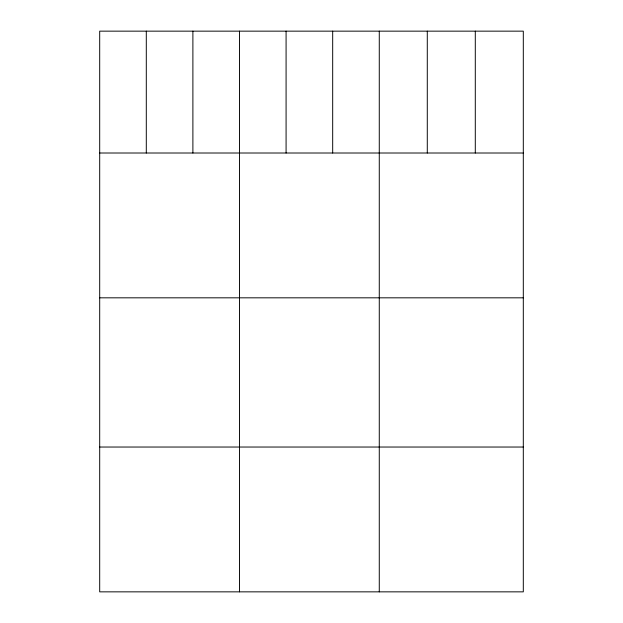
<?xml version="1.0" encoding="UTF-8"?>
<svg xmlns="http://www.w3.org/2000/svg" width="623" height="623" viewBox="0 0 623 623"><rect width="100%" height="100%" fill="white"/><g stroke="black" fill="none" stroke-linecap="round" stroke-linejoin="round"><path stroke-width="0.93" d="M523.304 153.009L523.304 591.85L99.696 591.85L99.696 31.15L523.304 31.15L523.304 153.009L99.696 153.009M99.696 297.825L523.304 297.825M99.696 447.034L523.304 447.034M475.294 31.15L475.294 153.009M427.285 31.15L427.285 153.009M379.275 31.15L379.275 591.85M332.682 31.15L332.682 153.009M286.082 31.15L286.082 153.009M239.489 31.15L239.489 591.85M192.889 31.15L192.889 153.009M146.296 31.15L146.296 153.009"/></g></svg>
